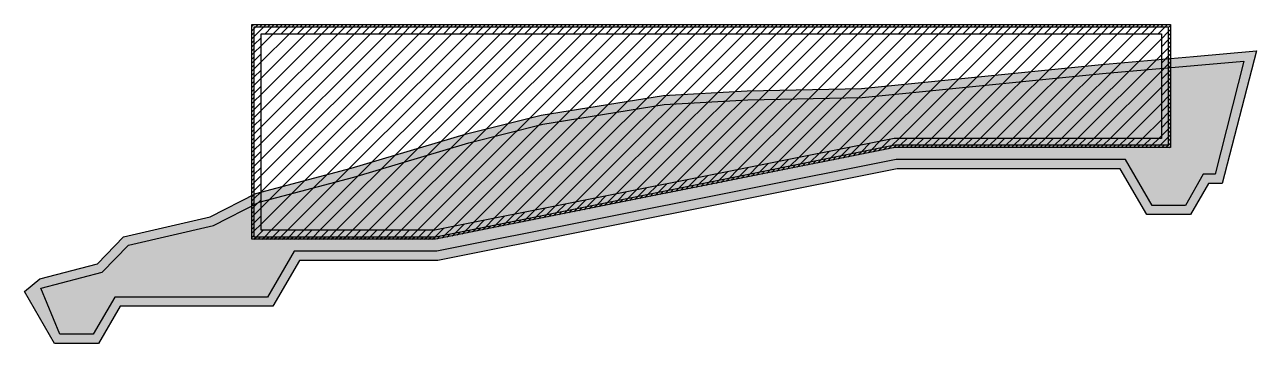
# Model space of a CAD drawing. Extents: x -14 to 105, y -3 to 1.
# Drawn here: x 91.16 to 104.57, y -3.29 to 0.19 of the extents above.
import ezdxf

# ---------------------------------------------------------------- set-up
doc = ezdxf.new("R2010")
doc.units = 0
doc.header["$MEASUREMENT"] = 0
doc.layers.get('0').update_dxf_attribs({"linetype": 'CONTINUOUS', "plot": 0})
doc.layers.add('DEBLAIS - C', color=3, linetype='CONTINUOUS')
doc.layers.add('Hachures', color=3, linetype='CONTINUOUS')

msp = doc.modelspace()

# ---------------------------------------------------------------- hatches: boundary and pattern name
at = {"layer": 'Hachures', "linetype": 'ByBlock'}
h = msp.add_hatch(dxfattribs=at)
h.set_pattern_fill('ANSI31', color=256, scale=0.25, style=0)
h.set_pattern_definition([(45, (100, -0.1414), (-0.02209709, 0.02209709), [])])
h.paths.add_polyline_path([(93.632, 0.186), (103.632, 0.186), (103.632, -1.156), (100.632, -1.156), (95.632, -2.156), (93.632, -2.156)])
h.paths.add_polyline_path([(93.657, 0.161), (103.607, 0.161), (103.607, -1.131), (100.63, -1.131), (95.63, -2.131), (93.657, -2.131)], flags=16)
h = msp.add_hatch(dxfattribs=at)
h.set_pattern_fill('ANSI31', color=256, scale=0.5, style=0)
h.set_pattern_definition([(45, (100, -0.1414), (-0.0441942, 0.0441942), [])])
h.paths.add_polyline_path([(93.657, 0.161), (103.607, 0.161), (103.607, -1.131), (100.63, -1.131), (95.63, -2.131), (93.657, -2.131)])
h.paths.add_polyline_path([(93.732, 0.086), (103.532, 0.086), (103.532, -1.056), (100.622, -1.056), (95.622, -2.056), (93.732, -2.056)], flags=16)
h = msp.add_hatch(dxfattribs=at)
h.set_pattern_fill('ANSI31', color=256, style=0)
h.set_pattern_definition([(45, (100, -0.1414), (-0.0883883, 0.0883883), [])])
h.paths.add_polyline_path([(93.732, 0.086), (103.532, 0.086), (103.532, -1.056), (100.622, -1.056), (95.622, -2.056), (93.732, -2.056)])
h = msp.add_hatch(dxfattribs=at)
h.set_pattern_fill('EARTH', color=256, scale=0.5, angle=45, style=0)
h.set_pattern_definition([(45, (100, -0.1414), (1e-17, 0.1767767), [0.125, -0.125]), (45, (99.96685, -0.10825), (1e-17, 0.1767767), [0.125, -0.125]), (45, (99.93371, -0.07511), (1e-17, 0.1767767), [0.125, -0.125]), (135, (99.93371, -0.05301), (-0.1767767, 1e-17), [0.125, -0.125]), (135, (99.96685, -0.01987), (-0.1767767, 1e-17), [0.125, -0.125]), (135, (100, 0.01328), (-0.1767767, 1e-17), [0.125, -0.125])])
h.paths.add_polyline_path([(91.158, -2.725), (91.325, -2.587), (91.95, -2.424), (92.235, -2.128), (93.178, -1.909), (93.674, -1.656), (94.713, -1.381), (95.967, -1.007), (96.78, -0.802), (98.111, -0.588), (99.025, -0.536), (100.269, -0.51), (101.103, -0.427), (102.882, -0.25), (103.882, -0.162), (104.567, -0.102), (104.193, -1.547), (104.047, -1.547), (103.851, -1.886), (103.373, -1.886), (103.085, -1.386), (100.655, -1.386), (95.655, -2.386), (94.149, -2.386), (93.86, -2.886), (92.196, -2.886), (91.962, -3.291), (91.484, -3.291)])
h.paths.add_polyline_path([(91.333, -2.687), (91.337, -2.687), (92.003, -2.514), (92.287, -2.218), (93.212, -2.004), (93.71, -1.75), (94.74, -1.477), (95.993, -1.104), (96.8, -0.9), (98.121, -0.687), (99.029, -0.636), (100.275, -0.609), (101.113, -0.526), (102.892, -0.349), (103.89, -0.262), (104.43, -0.214), (104.118, -1.447), (103.989, -1.447), (103.794, -1.786), (103.431, -1.786), (103.142, -1.286), (100.645, -1.286), (95.645, -2.286), (94.091, -2.286), (93.802, -2.786), (92.138, -2.786), (91.904, -3.191), (91.542, -3.191)], flags=16)
h = msp.add_hatch(dxfattribs=at)
h.set_pattern_fill('AR-SAND', color=256, scale=0.1, angle=45, style=0)
h.set_pattern_definition([(82.5, (100, -0.1414), (-0.1407013, 0.1317927), [0, -0.152, 0, -0.17, 0, -0.1625]), (52.5, (100, -0.1414), (-0.074414, 0.324698), [0, -0.082, 0, -0.137, 0, -0.0525]), (12.5, (99.91303, -0.22837), (0.219803, 0.2206032), [0, -0.05, 0, -0.18, 0, -0.235]), (2.5, (99.91303, -0.22837), (0.150504, 0.274626), [0, -0.025, 0, -0.118, 0, -0.135])])
h.paths.add_polyline_path([(91.333, -2.687), (91.337, -2.687), (92.003, -2.514), (92.287, -2.218), (93.212, -2.004), (93.71, -1.75), (94.74, -1.477), (95.993, -1.104), (96.8, -0.9), (98.121, -0.687), (99.029, -0.636), (100.275, -0.609), (101.113, -0.526), (102.892, -0.349), (103.89, -0.262), (104.43, -0.214), (104.118, -1.447), (103.989, -1.447), (103.794, -1.786), (103.431, -1.786), (103.142, -1.286), (100.645, -1.286), (95.645, -2.286), (94.091, -2.286), (93.802, -2.786), (92.138, -2.786), (91.904, -3.191), (91.542, -3.191)])

# ---------------------------------------------------------------- linework, layer by layer
at = {"linetype": 'ByBlock', "elevation": -1.476}
msp.add_lwpolyline([(93.632, 0.186), (103.632, 0.186), (103.632, -1.156), (100.632, -1.156), (95.632, -2.156), (93.632, -2.156), (93.632, 0.186)], dxfattribs=at)
for points in [[(93.657, 0.161), (103.607, 0.161), (103.607, -1.131), (100.63, -1.131), (95.63, -2.131), (93.657, -2.131)], [(93.732, 0.086), (103.532, 0.086), (103.532, -1.056), (100.622, -1.056), (95.622, -2.056), (93.732, -2.056)], [(91.333, -2.687), (91.337, -2.687), (92.003, -2.514), (92.287, -2.218), (93.212, -2.004), (93.71, -1.75), (94.74, -1.477), (95.993, -1.104), (96.8, -0.9), (98.121, -0.687), (99.029, -0.636), (100.275, -0.609), (101.113, -0.526), (102.892, -0.349), (103.89, -0.262), (104.43, -0.214), (104.118, -1.447), (103.989, -1.447), (103.794, -1.786), (103.431, -1.786), (103.142, -1.286), (100.645, -1.286), (95.645, -2.286), (94.091, -2.286), (93.802, -2.786), (92.138, -2.786), (91.904, -3.191), (91.542, -3.191)]]:
    msp.add_lwpolyline(points, close=True, dxfattribs=at)
at = {"layer": 'DEBLAIS - C', "linetype": 'ByBlock', "elevation": -1.476}
msp.add_lwpolyline([(91.158, -2.725), (91.325, -2.587), (91.95, -2.424), (92.235, -2.128), (93.178, -1.909), (93.674, -1.656), (94.713, -1.381), (95.967, -1.007), (96.78, -0.802), (98.111, -0.588), (99.025, -0.536), (100.269, -0.51), (101.103, -0.427), (102.882, -0.25), (103.882, -0.162), (104.567, -0.102), (104.193, -1.547), (104.047, -1.547), (103.851, -1.886), (103.373, -1.886), (103.085, -1.386), (100.655, -1.386), (95.655, -2.386), (94.149, -2.386), (93.86, -2.886), (92.196, -2.886), (91.962, -3.291), (91.484, -3.291)], close=True, dxfattribs=at)

doc.saveas('drawing.dxf')
